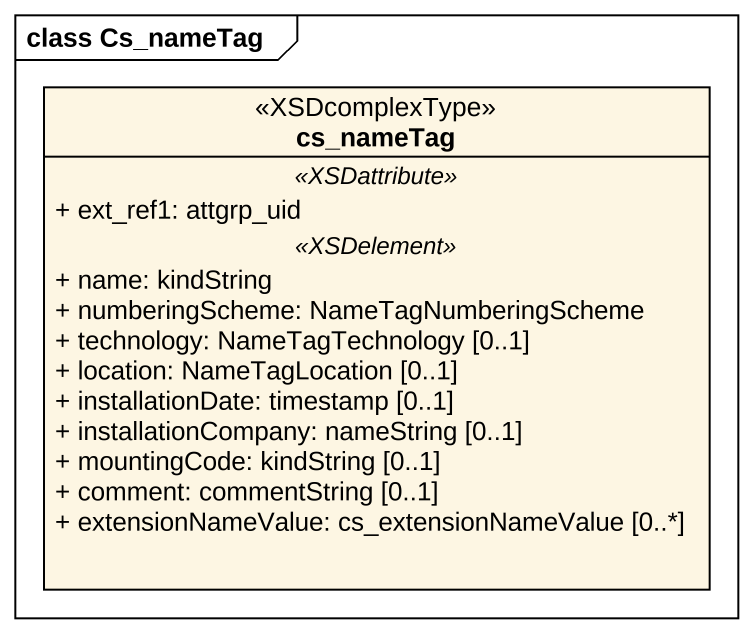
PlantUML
@startuml
mainframe class Cs_nameTag
hide circle
hide empty members
skinparam classAttributeIconSize 0
class cs_nameTag <<XSDcomplexType>> {
  .. <<XSDattribute>> ..
  + ext_ref1: attgrp_uid
  .. <<XSDelement>> ..
  + name: kindString
  + numberingScheme: NameTagNumberingScheme
  + technology: NameTagTechnology [0..1]
  + location: NameTagLocation [0..1]
  + installationDate: timestamp [0..1]
  + installationCompany: nameString [0..1]
  + mountingCode: kindString [0..1]
  + comment: commentString [0..1]
  + extensionNameValue: cs_extensionNameValue [0..*]
}
@enduml
